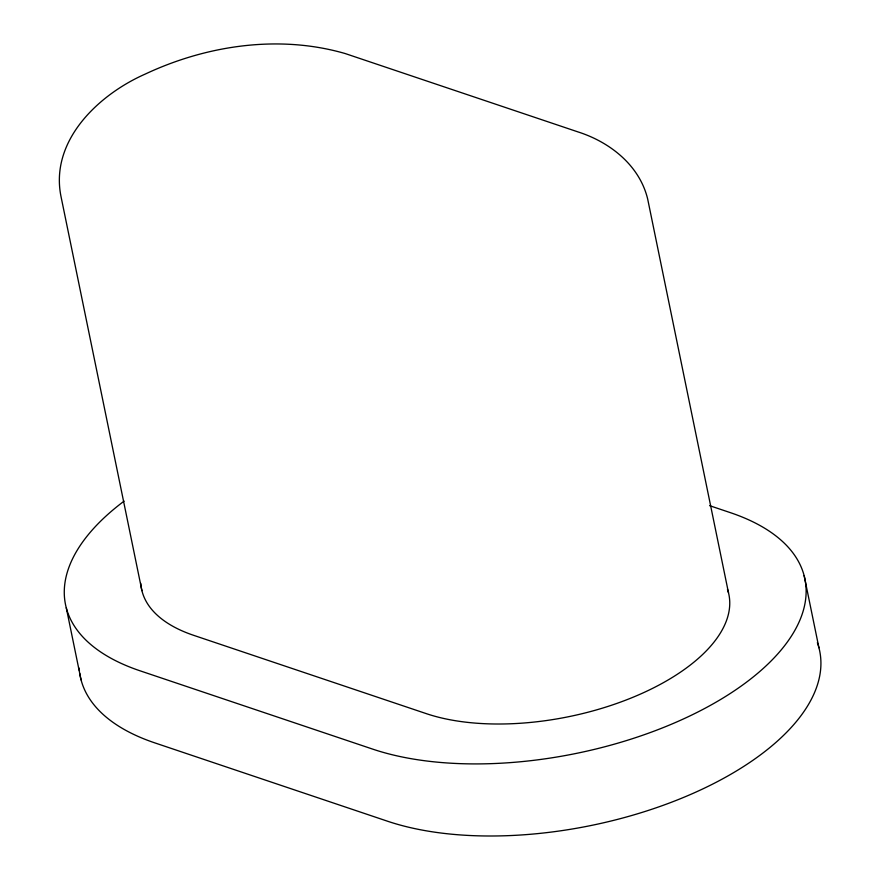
<?xml version="1.0" encoding="UTF-8"?>
<svg xmlns="http://www.w3.org/2000/svg" width="880" height="880" viewBox="0 0 880 880"><rect width="100%" height="100%" fill="white"/><g stroke="black" fill="none" stroke-linecap="round" stroke-linejoin="round"><path stroke-width="1.32" d="M709.61 505.67L730.411 512.666A258.632 124.993 -11.6 0 1 732.71 691.878A258.632 124.993 -11.6 0 1 372.669 749.111L139.997 670.791A258.632 124.993 -11.6 0 1 124.091 501.138M804.133 575.663L818.928 647.746M728.497 592.801L647.691 199.111C639.606 165.352 609.84 142.01 577.918 131.89L345.257 53.57C279.213 34.408 206.624 45.199 145.068 74.151C98.296 94.787 49.456 141.009 61.094 196.966L141.911 590.656M66.275 607.805L81.07 679.888M727.463 589.27A181.038 87.494 -11.6 0 1 633.237 697.158A181.038 87.494 -11.6 0 1 426.327 713.647L193.655 635.327A181.038 87.494 -11.6 0 1 140.767 583.374M817.355 642.675A258.632 124.993 -11.6 0 1 683.837 797.313A258.632 124.993 -11.6 0 1 387.464 821.194L154.792 742.874A258.632 124.993 -11.6 0 1 79.739 673.409M79.409 670.78A258.632 124.993 -11.6 0 1 79.189 668.129"/></g></svg>
